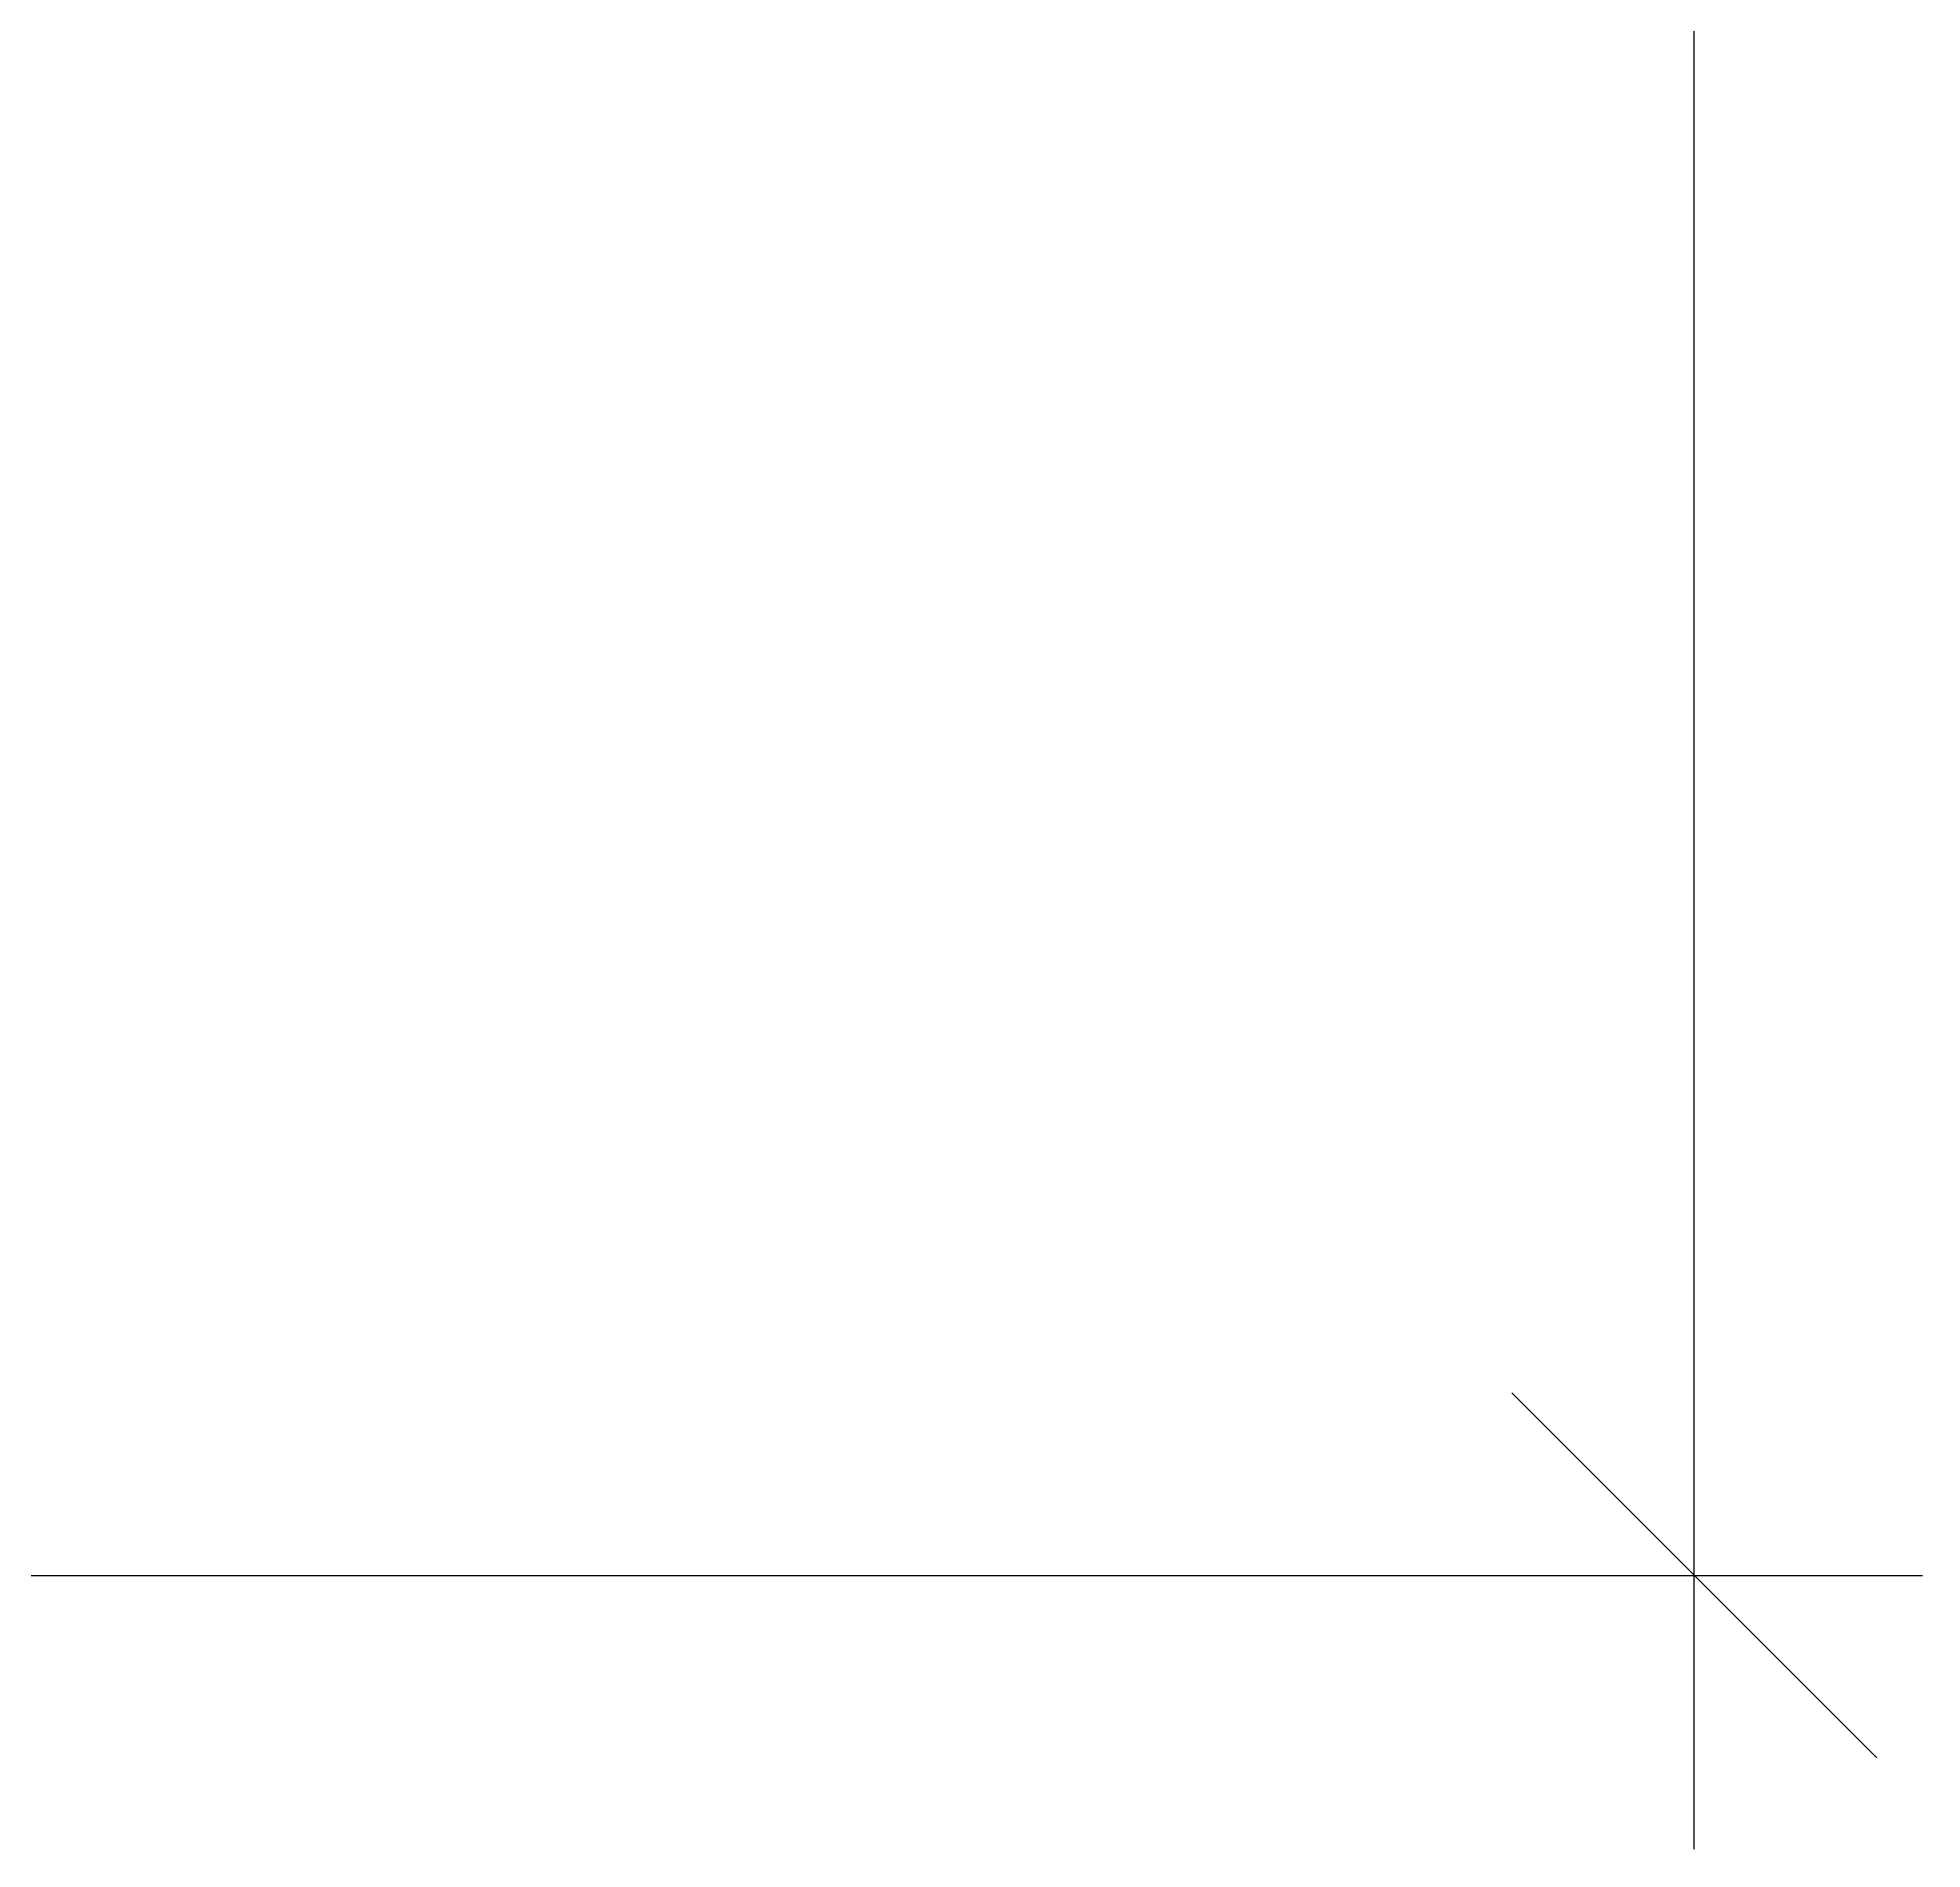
# Model space of a CAD drawing. Header units: millimetres. Extents: x -1004 to 900128, y -352756 to 107728.
# Drawn here: x 9009 to 10041, y -68697 to -67705 of the extents above; entities that cross this region are included whole.
import ezdxf

# ---------------------------------------------------------------- set-up
doc = ezdxf.new("R2010")
doc.units = ezdxf.units.MM
doc.layers.add('size', color=45, linetype='Continuous', lineweight=20)
doc.styles.add('Structures', font='isocpeur.ttf', dxfattribs={"width": 0.85, "oblique": 15})
doc.dimstyles.new('structures 3.5', dxfattribs={"dimtxt": 3.5, "dimasz": 2, "dimexe": 1.25, "dimexo": 0.625, "dimtad": 1, "dimtxsty": 'Structures', "dimblk": 'OBLIQUE', "dimcen": 2.5, "dimdle": 1.5, "dimadec": 0, "dimazin": 0, "dimtfac": 1, "dimtmove": 0, "dimatfit": 3, "dimfxl": 1, "dimarcsym": 0})

# ---------------------------------------------------------------- blocks, each defined once
blk = doc.blocks.new('_Oblique')
at = {"color": 0, "linetype": 'ByBlock', "lineweight": -2}
blk.add_line((-0.5, -0.5), (0.5, 0.5), dxfattribs=at)
blk = doc.blocks.new('*D434')
at = {"layer": 'Defpoints', "color": 0, "transparency": 16777216}
for p in [(7312.3, -61847.2), (9916.4, -61847.2), (7862.3, -68547.2)]:
    blk.add_point(p, dxfattribs=at)
at = {"layer": 'size', "color": 0, "lineweight": -2, "transparency": 16777216}
for p, q in [((9916.4, -68697.2), (9916.4, -61697.2)), ((7374.8, -61847.2), (10041.4, -61847.2)), ((7924.8, -68547.2), (10041.4, -68547.2))]:
    blk.add_line(p, q, dxfattribs=at)
at = {"layer": 'size', "color": 0, "lineweight": -2, "transparency": 16777216, "xscale": 200, "yscale": 200, "zscale": 200}
for p, rotation in [((9916.4, -61847.2), 90), ((9916.4, -68547.2), 270)]:
    blk.add_blockref('_Oblique', p, dxfattribs=dict(at, rotation=rotation))
at = {"layer": 'size', "color": 0, "transparency": 16777216, "insert": (9678.9, -65197.2), "char_height": 350, "attachment_point": 5, "rotation": 90, "style": 'Structures'}
blk.add_mtext('4800', dxfattribs=at)

msp = doc.modelspace()

# ---------------------------------------------------------------- dimensions: what is measured, and where the dimension line sits
at = {"layer": 'size'}
dim = msp.add_linear_dim(base=(9916.367, -61847.242), p1=(7862.292, -68547.242), p2=(7312.292, -61847.242), angle=90, text='4800', dimstyle='structures 3.5', dxfattribs=at)
dim.commit()
dim.dimension.update_dxf_attribs({"geometry": '*D434', "text_midpoint": (9678.867, -65197.242)})

doc.saveas('drawing.dxf')
